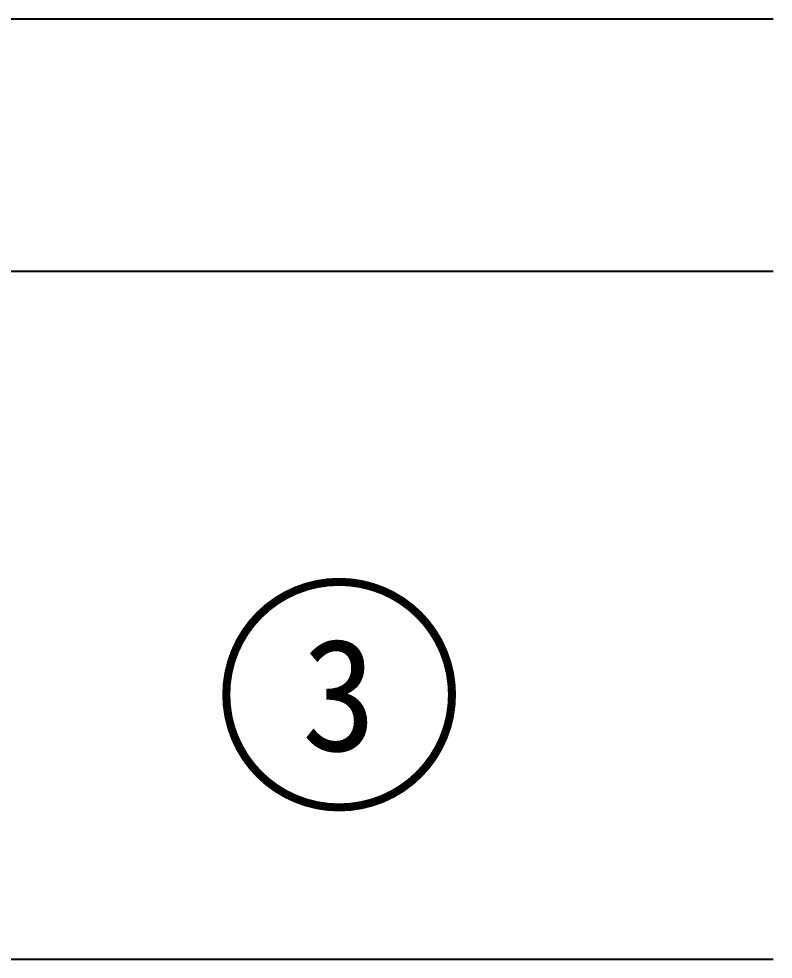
# Model space of a CAD drawing. Extents: x -160106 to 966792, y -663931 to 1550022.
# Drawn here: x -32061.9 to -31968.3, y -85976.1 to -85859.4 of the extents above; entities that cross this region are included whole.
import ezdxf
from ezdxf.enums import TextEntityAlignment as Align

# ---------------------------------------------------------------- set-up
doc = ezdxf.new("R2010")
doc.units = 0
doc.layers.add('!ZN7-符号-173', color=173, linetype='Continuous')
doc.layers.add('DIM', color=173, linetype='Continuous')
doc.styles.add('DHTEXT-1', font='ROMANS.shx', dxfattribs={"width": 0.7, "bigfont": 'CHINESE.shx'})
doc.styles.add('中南符号', font='simhei.ttf')
doc.dimstyles.new('ZN3', dxfattribs={"dimscale": 3, "dimtxt": 2.5, "dimasz": 1.5, "dimexe": 1, "dimexo": 2, "dimgap": 0.9, "dimtad": 1, "dimdec": 0, "dimdsep": 46, "dimtxsty": 'DHTEXT-1', "dimblk": 'ARCHTICK', "dimcen": 2.5, "dimclrd": 173, "dimclre": 173, "dimclrt": 7, "dimazin": 2, "dimtfac": 1, "dimtix": 1, "dimtmove": 2, "dimatfit": 3, "dimfxl": 0, "dimarcsym": 0})

# ---------------------------------------------------------------- blocks, each defined once
blk = doc.blocks.new('_ArchTick')
at = {"color": 0, "linetype": 'ByBlock', "const_width": 0.4}
blk.add_lwpolyline([(-0.5, -0.5), (0.5, 0.5)], dxfattribs=at)
blk = doc.blocks.new('中南-详图符号')
at = {"const_width": 0.5}
blk.add_lwpolyline([(7, 0, 1), (-7, 0, 1)], format="xyb", close=True, dxfattribs=at)
at = {"color": 0, "style": '中南符号', "width": 0.927083, "flags": 8}
blk.add_attdef('索引号', text='', height=6.989, dxfattribs=at).set_placement((-2.33, -3.495), (2.33, -3.495), align=Align.FIT)
at = {"color": 0, "style": '中南符号', "flags": 8}
blk.add_attdef('比例', (9, -7), '', height=2.975, dxfattribs=at)

msp = doc.modelspace()

# ---------------------------------------------------------------- block references
at = {"layer": '!ZN7-符号-173', "color": 7, "ltscale": 30}
ref = msp.add_blockref('中南-详图符号', (-32022.15, -85943.25), dxfattribs=dict(at, xscale=2, yscale=2, zscale=2))
ref.add_attrib('索引号', '3', dxfattribs={"layer": '0', "color": 0, "height": 13.98, "style": '中南符号', "width": 0.927083}).set_placement((-32026.81, -85950.24), (-32017.49, -85950.24), align=Align.FIT)

# ---------------------------------------------------------------- leaders
at = {"layer": 'DIM'}
for points in [[(-32077.77, -85859.36), (-32052.21, -85859.36), (-31968.3, -85859.36)], [(-32094.09, -85890.67), (-32059.06, -85890.67), (-31968.3, -85890.67)], [(-32111.42, -85976.09), (-32071.85, -85976.09), (-31968.3, -85976.09)]]:
    msp.add_leader(points, dimstyle='ZN3', dxfattribs=at)

doc.saveas('drawing.dxf')
